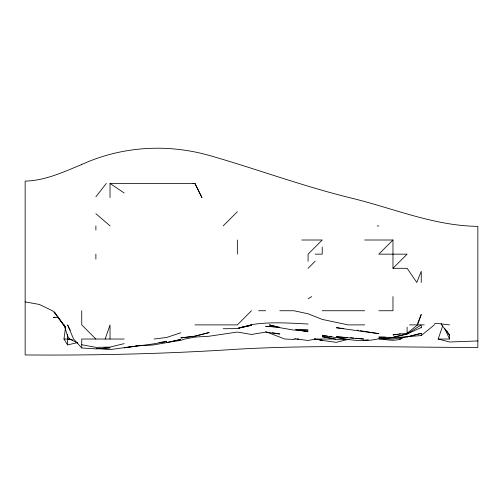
<?xml version="1.0" encoding="UTF-8"?>
<svg xmlns="http://www.w3.org/2000/svg" width="503" height="503" viewBox="0 0 503 503"><rect width="100%" height="100%" fill="white"/><g stroke="black" fill="none" stroke-linecap="round" stroke-linejoin="round"><path stroke-width="0.75" d="M77.267 342.656L67.591 344.92L63.982 339.035L65.465 327.862M103.329 348.164L110.031 347.843L95.884 348.906L81.737 347.957L81.737 339.035L105.171 339.035L110.031 324.888L110.031 339.035M477.85 340.94L449.556 341.996L438.182 339.035L442.803 325.592M417.616 323.492L421.263 314.432L417.628 324.888L407.116 333.269L392.969 334.948L397.439 334.187M95.884 196.811L106.296 183.419M223.206 225.86L237.353 211.713M251.5 310.741L237.353 324.888L194.913 324.888M308.088 268.3L315.161 261.227M392.969 240.006L378.822 254.153L407.116 254.153L392.969 268.3L392.969 240.006L364.675 240.006M434.479 324.083L435.409 323.278L449.556 324.888M327.447 336.054L322.234 335.595C340.562 337.67 358.784 343.26 377.332 339.035L421.263 335.564L434.372 324.888M385.524 337.148L378.822 337.104L392.969 337.45L407.116 333.979L421.263 324.888L421.263 327.868M308.088 298.769L311.741 296.594M421.263 335.564L421.263 333.319L407.116 336.865L392.969 339.035L378.822 338.745C386.908 339.544 395.93 342.185 403.349 337.614M393.711 337.029L407.116 333.979L421.263 327.51M250.827 324.888L251.5 324.642C270.306 321.656 289.206 323.033 308.088 324.033M180.766 332.797L166.619 337.469L154.037 339.035M54.934 317.135L53.444 317.544L58.656 317.305M348.434 339.229L336.381 342.354L322.234 340.43L317.286 339.204M407.116 336.972L421.263 333.319M124.178 343.624L110.031 347.095L95.884 347.366L81.737 344.718M238.843 327.918L251.5 324.888L237.353 328.61L223.206 328.723M251.5 325.29L238.843 327.962L251.5 325.347M315.507 339.035L308.088 340.487L296.833 339.035M368.385 339.739L363.185 340.292M398.923 333.935L400.413 333.678M293.941 339.035L295.431 338.796M139.067 345.517L140.557 345.291M130.132 346.863L110.031 349.604L96.626 348.573M131.623 346.636L133.855 346.303M135.345 346.077L136.835 345.857M159.174 342.53L166.619 341.499L152.472 344.046L124.178 347.799L138.325 345.806M139.067 345.768L152.472 345.071L166.619 342.669L180.766 339.456L166.619 342.537L180.766 340.368L184.878 339.035L194.913 337.092L209.059 336.237L237.353 332.049L251.5 334.457L265.647 332.137L279.794 334.011L272.349 332.753M96.626 348.485L99.607 348.34M348.956 339.651L336.381 339.682L334.935 339.035L322.234 336.708L333.401 338.544M110.031 197.566L110.031 183.419L194.913 183.419L201.923 197.566L194.913 183.419M301.813 240.006L322.234 240.006L308.088 254.153L308.088 261.227M315.161 254.153L322.234 254.153L322.234 247.08M392.969 268.3L407.116 268.3L416.792 282.447L421.263 271.312L421.263 282.447M258.573 310.741L265.647 310.741M279.794 310.741L293.941 310.741L308.088 313.79L322.234 319.411L348.063 324.888L364.675 324.888M322.234 310.741L364.675 310.741M378.822 310.741L392.969 310.741L392.969 296.594M409.524 324.888L421.263 324.888M422.218 324.888L424.281 324.888M63.982 339.035L69.86 339.035M105.171 339.035L124.178 339.035M294.896 339.035L298.776 339.035M314.23 339.035L335.639 339.035M399.407 339.035L400.834 339.035M438.182 339.035L449.556 339.035L449.556 335.205L446.708 330.691M299.153 329.704L308.088 330.05L293.941 330.094L279.794 327.686L269.262 324.888L276.034 326.409M293.941 339.431L284.78 339.035L265.647 331.615M278.304 327.101L265.647 326.29L279.794 327.258M347.548 337.57L336.381 336.765L363.65 339.035L355.929 338.299M329.679 336.255L331.911 336.45M340.103 328.082L336.381 327.749L378.822 333.671L360.205 330.697M341.594 328.214L343.826 328.415M350.528 337.783L353.615 338.073M349.007 339.494L344.436 339.035L340.041 337.84M193.026 183.419L194.913 183.67M377.231 225.86L378.822 226.086M295.431 329.735L308.088 331.735L299.895 330.257M314.35 339.035L322.234 340.286L317.99 339.343M357.231 330.175L358.721 330.44M25.15 301.882L39.297 304.441L52.431 310.741L53.444 311.495L65.025 326.724L57.889 316.89L65.283 327.308M296.921 329.716L298.411 329.987M67.591 339.035L72.803 339.984M77.713 343.021L69.672 339.035L67.591 336.123L64.076 324.888L65.245 326.906M95.866 339.035L81.737 324.888L81.737 310.741M110.031 183.419L124.178 193.001M95.884 213.7L110.031 225.86M81.737 347.957L73.595 339.035L67.591 324.888L70.25 330.276M449.556 335.205L441.647 324.888L441.15 323.398M57.028 315.658L56.129 314.432L57.002 315.658M63.843 324.888L64.969 326.875M444.671 328.421L449.556 339.035M407.116 327.17L407.116 333.917M237.353 240.006L237.353 254.153M95.884 225.86L95.884 230.053M95.884 254.153L95.884 259.133M67.591 334.325L67.591 344.92M81.737 164.506C63.554 172.007 45.188 180.627 25.15 181.118L25.15 354.955C95.928 355.514 166.719 353.829 237.353 349.208C317.456 344.624 397.684 347.403 477.85 347.441L477.85 226.344C433.844 225.916 392.761 208.022 350.528 197.905L349.252 197.566C301.819 185.852 255.977 168.788 209.059 155.37L208.079 155.125C166.399 143.544 121.141 146.467 81.737 164.506M209.059 332.565L194.913 336.199L180.766 337.928L194.913 336.167L209.059 332.565M55.236 313.199L54.337 311.967L55.223 313.199"/></g></svg>
